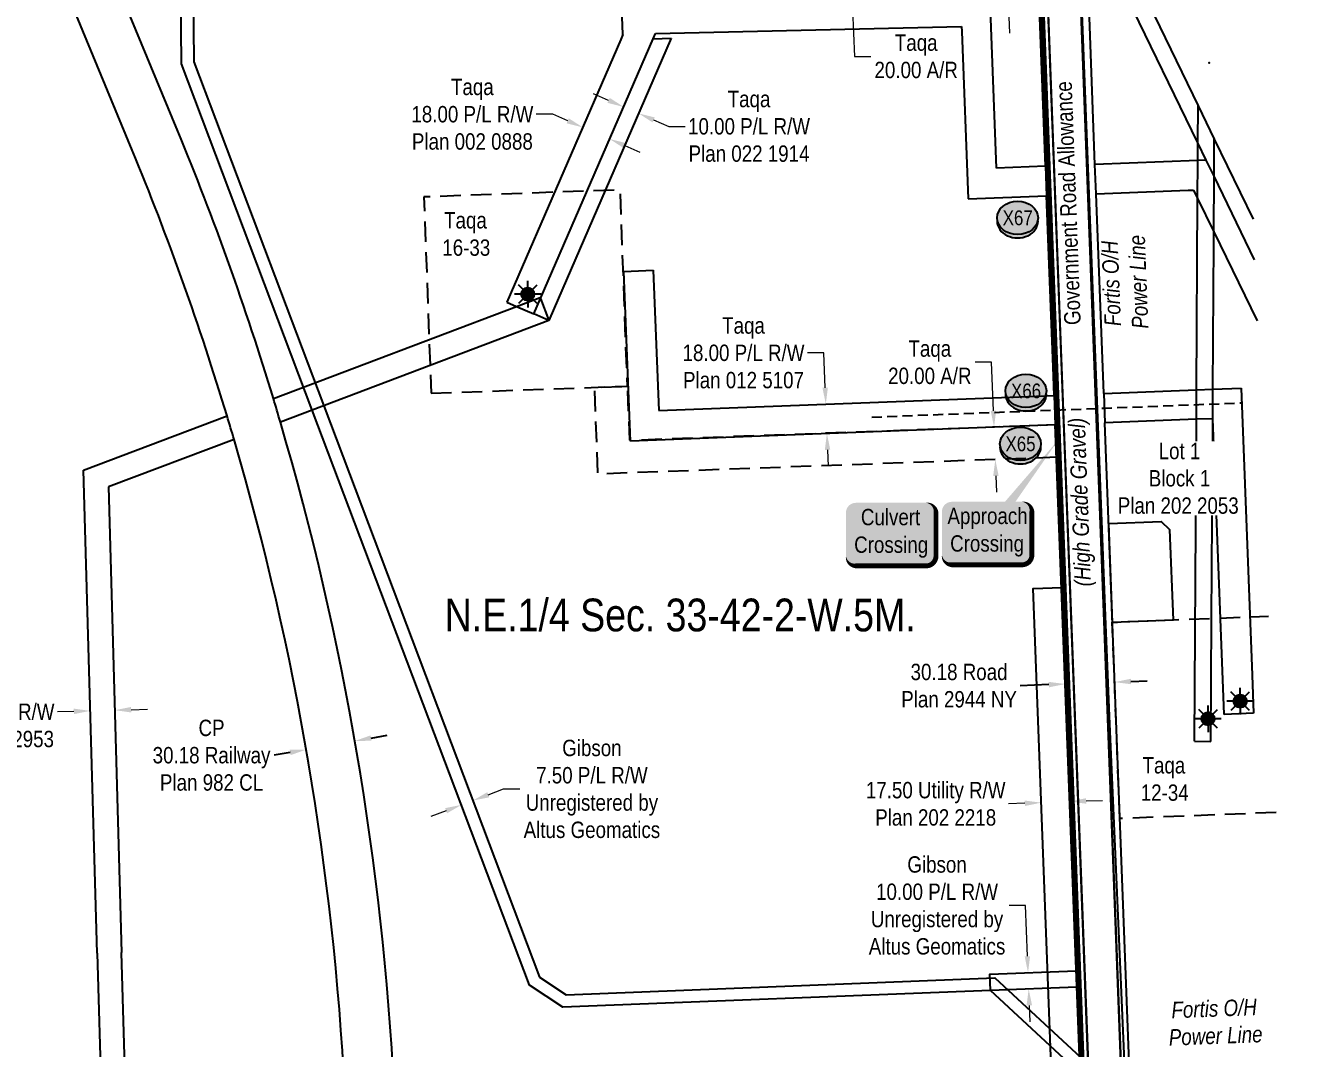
# Model space of a CAD drawing. Extents: x 683901 to 697439, y 5834844 to 5859401.
# Drawn here: x 687502 to 688280, y 5838253 to 5838878 of the extents above; entities that cross this region are included whole.
import ezdxf
from ezdxf.enums import TextEntityAlignment as Align

# ---------------------------------------------------------------- set-up
doc = ezdxf.new("R2010")
doc.units = 0
doc.header["$LTSCALE"] = 5
doc.header["$PDSIZE"] = 0.5
doc.linetypes.add('foc-ACCESSROAD', pattern=[3.75, 2.5, -1.25])
doc.linetypes.add('UG_PIPE', pattern=[1.875, 1.25, -0.625])
doc.layers.get('Defpoints').update_dxf_attribs({"color": 9})
for name, color, linetype in [('AS-PIPE-UG', 44, 'UG_PIPE'), ('AS-POWER', 104, 'foc-POWER'), ('AS-POWER-T', 104, 'Continuous'), ('C-SYMBOL', 7, 'Continuous'), ('CG-NOTES', 7, 'Continuous'), ('F-AR', 190, 'foc-ACCESSROAD'), ('F-RW', 190, 'Continuous'), ('F-WS', 190, 'foc-ACCESSROAD'), ('F-WS-S', 190, 'Continuous'), ('L-ROAD-T', 7, 'Continuous'), ('L-SEC', 7, 'Continuous'), ('L-TITLEDB', 4, 'Continuous'), ('L-TITLEDB-T', 4, 'Continuous'), ('P-CROSSINGS', 250, 'Continuous')]:
    doc.layers.add(name, color=color, linetype=linetype)
for name, color, linetype, lineweight in [('F-RW-T', 190, 'Continuous', 9), ('F-WS-T', 190, 'Continuous', 9), ('T-TEXT', 48, 'Continuous', 18)]:
    doc.layers.add(name, color=color, linetype=linetype, lineweight=lineweight)
doc.layers.add('oil_and_gas_wells_pt', color=7, linetype='Continuous', true_color=0xfc3d16)
doc.layers.add('P-PROPOSED-WL4', color=7, linetype='Continuous', true_color=0x5b5bc8)
doc.styles.add('175L', font='ARIALN.TTF', dxfattribs={"height": 20})
doc.styles.add('80', font='ARIALN.TTF', dxfattribs={"height": 10})
doc.styles.add('80CG', font='ARIALN.TTF', dxfattribs={"height": 10})
doc.styles.add('80L', font='ARIALN.TTF', dxfattribs={"height": 10})
doc.styles.add('80LS', font='ARIALNI.TTF', dxfattribs={"height": 10})
doc.styles.add('Crossing', font='ARIALN.TTF', dxfattribs={"height": 10})
doc.styles.add('foc-LtypeFont', font='ARIALN.TTF', dxfattribs={"height": 7.35})
doc.linetypes.add('foc-POWER', pattern='A,6,-1,["P",foc-LtypeFont,S=0.2,R=0,X=-0.625,Y=-0.75],-1.24,4', length=12.24)
doc.dimstyles.new('Compass 5 000', dxfattribs={"dimscale": 5, "dimtxt": 9, "dimasz": 2, "dimexe": 0.2, "dimexo": 0.0625, "dimgap": 0.5, "dimtad": 0, "dimtih": 1, "dimtoh": 1, "dimzin": 0, "dimdsep": 46, "dimtxsty": '80CG', "dimcen": 0.1, "dimse1": 1, "dimse2": 1, "dimclrd": 256, "dimclrt": 256, "dimaunit": 1, "dimadec": 4, "dimazin": 0, "dimtfac": 0.06, "dimtofl": 0, "dimtmove": 0, "dimatfit": 1, "dimfxl": 0.2, "dimtolj": 1, "dimtzin": 0, "dimlwd": -1, "dimarcsym": 0})

# ---------------------------------------------------------------- blocks, each defined once
blk = doc.blocks.new('*U1018')
h = blk.add_hatch(color=59)
edge = h.paths.add_edge_path()
edge.add_line((-21.5, -20), (21.5, -20))
edge.add_arc((21.5, -14), 6, 270, 360)
edge.add_line((27.5, -14), (27.5, 12.5))
edge.add_arc((21.5, 12.5), 6, 0, 90)
edge.add_line((21.5, 18.5), (-21.5, 18.5))
edge.add_arc((-21.5, 12.5), 6, 90, 180)
edge.add_line((-27.5, 12.5), (-27.5, -14))
edge.add_arc((-21.5, -14), 6, 180, 270)
at = {"color": 1, "flags": 128}
blk.add_lwpolyline([(43.87, 56.6, 0, 7.5, 0), (0, 0, 0, 0, 0)], format="xyseb", dxfattribs=at)
blk.add_lwpolyline([(-21.5, -20, 3, 3, 0), (21.5, -20, 3, 3, 0.414214), (27.5, -14, 3, 3, 0), (27.5, 12.5, 3, 0, 0.414214), (21.5, 18.5, 0, 0, 0), (-21.5, 18.5, 0, 0, 0.414214), (-27.5, 12.5, 0, 0, 0), (-27.5, -14, 0, 3, 0.414214)], format="xyseb", close=True, dxfattribs=at)
at = {"color": 1, "style": '80'}
blk.add_attdef('ENTER_TEXT_001', (-35.99, -5), '', height=10, dxfattribs=at)
blk = doc.blocks.new('*U1019')
h = blk.add_hatch(color=254)
edge = h.paths.add_edge_path()
edge.add_line((-21.5, -20), (21.5, -20))
edge.add_arc((21.5, -14), 6, 270, 360)
edge.add_line((27.5, -14), (27.5, 12.5))
edge.add_arc((21.5, 12.5), 6, 0, 90)
edge.add_line((21.5, 18.5), (-21.5, 18.5))
edge.add_arc((-21.5, 12.5), 6, 90, 180)
edge.add_line((-27.5, 12.5), (-27.5, -14))
edge.add_arc((-21.5, -14), 6, 180, 270)
at = {"color": 160, "flags": 128}
blk.add_lwpolyline([(-21.5, -20, 3, 3, 0), (21.5, -20, 3, 3, 0.414214), (27.5, -14, 3, 3, 0), (27.5, 12.5, 3, 0, 0.414214), (21.5, 18.5, 0, 0, 0), (-21.5, 18.5, 0, 0, 0.414214), (-27.5, 12.5, 0, 0, 0), (-27.5, -14, 0, 3, 0.414214)], format="xyseb", close=True, dxfattribs=at)
at = {"color": 160, "style": '80'}
blk.add_attdef('ENTER_TEXT_001', (-26.85, -4.92), '', height=10, dxfattribs=at)
blk = doc.blocks.new('*D1280')
at = {"layer": 'Defpoints', "color": 0, "transparency": 16777216}
for p in [(687842.11, 5838814.69), (687842.66, 5838815.97), (687858.58, 5838807.55)]:
    blk.add_point(p, dxfattribs=at)
at = {"layer": 'F-RW-T', "transparency": 16777216}
for p, q in [((687824.31, 5838823.93), (687814.31, 5838823.93)), ((687833.49, 5838819.95), (687824.31, 5838823.93)), ((687868.31, 5838804.85), (687877.48, 5838800.87))]:
    blk.add_line(p, q, dxfattribs=at)
for points in [[(687834.15, 5838821.48), (687832.82, 5838818.42), (687842.66, 5838815.97)], [(687868.97, 5838806.38), (687867.65, 5838803.32), (687859.13, 5838808.83)]]:
    blk.add_solid(points, dxfattribs=at)
at = {"layer": 'F-RW-T', "transparency": 16777216, "insert": (687775.23, 5838823.93), "char_height": 10, "attachment_point": 5, "style": '80CG'}
blk.add_mtext('\\A1;Taqa\\P18.00 P/L R/W\\PPlan 002 0888', dxfattribs=at)
blk = doc.blocks.new('*D1281')
at = {"layer": 'Defpoints', "color": 0, "transparency": 16777216}
for p in [(687870.64, 5838835.39), (687879.82, 5838831.41), (687876.81, 5838824.48)]:
    blk.add_point(p, dxfattribs=at)
at = {"layer": 'F-RW-T', "transparency": 16777216}
for p, q in [((687858.46, 5838832.44), (687849.29, 5838836.41)), ((687885.99, 5838820.51), (687895.17, 5838816.53)), ((687895.17, 5838816.53), (687905.17, 5838816.53))]:
    blk.add_line(p, q, dxfattribs=at)
for points in [[(687859.12, 5838833.97), (687857.8, 5838830.91), (687867.64, 5838828.46)], [(687886.65, 5838822.04), (687885.33, 5838818.98), (687876.81, 5838824.48)]]:
    blk.add_solid(points, dxfattribs=at)
at = {"layer": 'F-RW-T', "transparency": 16777216, "insert": (687944.25, 5838816.53), "char_height": 10, "attachment_point": 5, "style": '80CG'}
blk.add_mtext('\\A1;Taqa\\P10.00 P/L R/W\\PPlan 022 1914', dxfattribs=at)
blk = doc.blocks.new('*D1282')
at = {"layer": 'Defpoints', "color": 0, "transparency": 16777216}
for p in [(687991.15, 5838646.93), (688050.89, 5838649.21), (688051.57, 5838631.22)]:
    blk.add_point(p, dxfattribs=at)
at = {"layer": 'F-RW-T', "transparency": 16777216}
for p, q in [((687989.96, 5838678.17), (687979.96, 5838678.17)), ((687990.77, 5838656.92), (687989.96, 5838678.17)), ((687992.22, 5838618.95), (687992.6, 5838608.96))]:
    blk.add_line(p, q, dxfattribs=at)
for points in [[(687992.44, 5838656.99), (687989.11, 5838656.86), (687991.15, 5838646.93)], [(687993.89, 5838619.01), (687990.56, 5838618.89), (687991.84, 5838628.94)]]:
    blk.add_solid(points, dxfattribs=at)
at = {"layer": 'F-RW-T', "transparency": 16777216, "insert": (687940.88, 5838678.17), "char_height": 10, "attachment_point": 5, "style": '80CG'}
blk.add_mtext('\\A1;Taqa\\P18.00 P/L R/W\\PPlan 012 5107', dxfattribs=at)
blk = doc.blocks.new('*D1283')
at = {"layer": 'Defpoints', "color": 0, "transparency": 16777216}
for p in [(687750.86, 5838967.73), (687725.7, 5838948.72), (687751.57, 5838949.74)]:
    blk.add_point(p, dxfattribs=at)
at = {"layer": 'F-RW-T', "transparency": 16777216}
for p, q in [((687724.6, 5838976.7), (687724.21, 5838986.69)), ((687726.1, 5838938.73), (687727.03, 5838914.94)), ((687727.03, 5838914.94), (687737.03, 5838914.94))]:
    blk.add_line(p, q, dxfattribs=at)
for points in [[(687726.27, 5838976.77), (687722.93, 5838976.64), (687724.99, 5838966.71)], [(687727.76, 5838938.8), (687724.43, 5838938.66), (687725.7, 5838948.72)]]:
    blk.add_solid(points, dxfattribs=at)
at = {"layer": 'F-RW-T', "transparency": 16777216, "insert": (687776.12, 5838914.94), "char_height": 10, "attachment_point": 5, "style": '80CG'}
blk.add_mtext('\\A1;Gibson\\P18.00 P/L R/W\\PPlan 002 0971', dxfattribs=at)
blk = doc.blocks.new('*D1284')
at = {"layer": 'Defpoints', "color": 0, "transparency": 16777216}
for p in [(688010.76, 5838901.16), (688102.57, 5838903.4), (688011, 5838891.16)]:
    blk.add_point(p, dxfattribs=at)
at = {"layer": 'F-RW-T', "transparency": 16777216}
for p, q in [((688100.93, 5838970.75), (688090.93, 5838970.75)), ((688102.33, 5838913.4), (688100.93, 5838970.75)), ((688103.06, 5838883.4), (688103.3, 5838873.4))]:
    blk.add_line(p, q, dxfattribs=at)
for points in [[(688103.99, 5838913.44), (688100.66, 5838913.36), (688102.57, 5838903.4)], [(688104.72, 5838883.44), (688101.39, 5838883.36), (688102.81, 5838893.4)]]:
    blk.add_solid(points, dxfattribs=at)
at = {"layer": 'F-RW-T', "transparency": 16777216, "insert": (688051.84, 5838970.75), "char_height": 10, "attachment_point": 5, "style": '80CG'}
blk.add_mtext('\\A1;Taqa\\P10.00 P/L R/W\\PPlan 002 1520', dxfattribs=at)
blk = doc.blocks.new('*D1285')
at = {"layer": 'Defpoints', "color": 0, "transparency": 16777216}
for p in [(687541.38, 5838473.2), (687556.37, 5838473.63), (687541.77, 5838459.51)]:
    blk.add_point(p, dxfattribs=at)
at = {"layer": 'F-RW-T', "transparency": 16777216}
for p, q in [((687531.78, 5838459.23), (687521.78, 5838458.94)), ((687566.76, 5838460.22), (687576.76, 5838460.5))]:
    blk.add_line(p, q, dxfattribs=at)
for points in [[(687531.73, 5838460.89), (687531.82, 5838457.56), (687541.77, 5838459.51)], [(687566.71, 5838461.89), (687566.81, 5838458.55), (687556.76, 5838459.94)]]:
    blk.add_solid(points, dxfattribs=at)
at = {"layer": 'F-RW-T', "transparency": 16777216, "insert": (687482.7, 5838458.94), "char_height": 10, "attachment_point": 5, "style": '80CG'}
blk.add_mtext('\\A1;Taqa\\P15.00 P/L R/W\\PPlan 022 2953', dxfattribs=at)
blk = doc.blocks.new('*D1323')
at = {"layer": 'Defpoints', "color": 0, "transparency": 16777216}
for p in [(688036.95, 5838918.95), (688007.15, 5838897.79), (688037.72, 5838898.97)]:
    blk.add_point(p, dxfattribs=at)
at = {"layer": 'F-RW-T', "transparency": 16777216}
for p, q in [((688006, 5838927.77), (688005.61, 5838937.76)), ((688007.54, 5838887.8), (688008.64, 5838859.29)), ((688008.64, 5838859.29), (688018.64, 5838859.29))]:
    blk.add_line(p, q, dxfattribs=at)
for points in [[(688007.66, 5838927.83), (688004.33, 5838927.7), (688006.38, 5838917.78)], [(688009.2, 5838887.86), (688005.87, 5838887.73), (688007.15, 5838897.79)]]:
    blk.add_solid(points, dxfattribs=at)
at = {"layer": 'F-RW-T', "transparency": 16777216, "insert": (688046.37, 5838859.29), "char_height": 10, "attachment_point": 5, "style": '80CG'}
blk.add_mtext('\\A1;Taqa\\P20.00 A/R', dxfattribs=at)
blk = doc.blocks.new('*D1324')
at = {"layer": 'Defpoints', "color": 0, "transparency": 16777216}
for p in [(688093.95, 5838632.84), (688104.73, 5838633.26), (688105.49, 5838613.45)]:
    blk.add_point(p, dxfattribs=at)
at = {"layer": 'F-RW-T', "transparency": 16777216}
for p, q in [((688092.43, 5838672.44), (688082.43, 5838672.44)), ((688093.57, 5838642.84), (688092.43, 5838672.44)), ((688095.09, 5838603.04), (688095.47, 5838593.05))]:
    blk.add_line(p, q, dxfattribs=at)
for points in [[(688095.23, 5838642.9), (688091.9, 5838642.77), (688093.95, 5838632.84)], [(688096.76, 5838603.11), (688093.43, 5838602.98), (688094.71, 5838613.04)]]:
    blk.add_solid(points, dxfattribs=at)
at = {"layer": 'F-RW-T', "transparency": 16777216, "insert": (688054.7, 5838672.44), "char_height": 10, "attachment_point": 5, "style": '80CG'}
blk.add_mtext('\\A1;Taqa\\P20.00 A/R', dxfattribs=at)
blk = doc.blocks.new('*D1326')
at = {"layer": 'Defpoints', "color": 0, "transparency": 16777216}
for p in [(688122.76, 5838403.45), (688123.51, 5838383.74), (688140.94, 5838384.4)]:
    blk.add_point(p, dxfattribs=at)
at = {"layer": 'F-RW-T', "transparency": 16777216}
for p, q in [((688112.77, 5838403.07), (688102.78, 5838402.69)), ((688150.18, 5838404.49), (688160.18, 5838404.87))]:
    blk.add_line(p, q, dxfattribs=at)
for points in [[(688112.71, 5838404.74), (688112.83, 5838401.41), (688122.76, 5838403.45)], [(688150.12, 5838406.16), (688150.25, 5838402.82), (688140.19, 5838404.11)]]:
    blk.add_solid(points, dxfattribs=at)
at = {"layer": 'F-RW-T', "transparency": 16777216, "insert": (688058.29, 5838402.69), "char_height": 10, "attachment_point": 5, "style": '80CG'}
blk.add_mtext('\\A1;17.50 Utility R/W\\PPlan 202 2218', dxfattribs=at)
blk = doc.blocks.new('*D1331')
at = {"layer": 'Defpoints', "color": 0, "transparency": 16777216}
for p in [(687767.76, 5838404.19), (687774.78, 5838406.84), (687775.57, 5838404.74)]:
    blk.add_point(p, dxfattribs=at)
at = {"layer": 'F-RW-T', "transparency": 16777216}
for p, q in [((687784.93, 5838408.27), (687794.28, 5838411.81)), ((687794.28, 5838411.81), (687804.28, 5838411.81)), ((687759.2, 5838398.55), (687749.85, 5838395.01))]:
    blk.add_line(p, q, dxfattribs=at)
for points in [[(687784.34, 5838409.83), (687785.51, 5838406.71), (687775.57, 5838404.74)], [(687758.61, 5838400.11), (687759.79, 5838396.99), (687768.56, 5838402.09)]]:
    blk.add_solid(points, dxfattribs=at)
at = {"layer": 'F-RW-T', "transparency": 16777216, "insert": (687848.27, 5838411.81), "char_height": 10, "attachment_point": 5, "style": '80CG'}
blk.add_mtext('\\A1;Gibson\\P7.50 P/L R/W\\PUnregistered by\\PAltus Geomatics', dxfattribs=at)
blk = doc.blocks.new('*D1332')
at = {"layer": 'Defpoints', "color": 0, "transparency": 16777216}
for p in [(688114.7, 5838299.64), (688117.67, 5838299.75), (688118.06, 5838289.76)]:
    blk.add_point(p, dxfattribs=at)
at = {"layer": 'F-RW-T', "transparency": 16777216}
for p, q in [((688113.11, 5838340.63), (688103.11, 5838340.63)), ((688114.32, 5838309.63), (688113.11, 5838340.63)), ((688115.48, 5838279.65), (688115.87, 5838269.66))]:
    blk.add_line(p, q, dxfattribs=at)
for points in [[(688115.98, 5838309.69), (688112.65, 5838309.56), (688114.7, 5838299.64)], [(688117.15, 5838279.72), (688113.82, 5838279.59), (688115.09, 5838289.64)]]:
    blk.add_solid(points, dxfattribs=at)
at = {"layer": 'F-RW-T', "transparency": 16777216, "insert": (688059.12, 5838340.63), "char_height": 10, "attachment_point": 5, "style": '80CG'}
blk.add_mtext('\\A1;Gibson\\P10.00 P/L R/W\\PUnregistered by\\PAltus Geomatics', dxfattribs=at)
blk = doc.blocks.new('*D1148')
at = {"layer": 'Defpoints', "color": 0, "transparency": 16777216}
for p in [(687672.9, 5838440.81), (687702.6, 5838446.08), (687703.48, 5838441.15)]:
    blk.add_point(p, dxfattribs=at)
at = {"layer": 'L-TITLEDB-T', "transparency": 16777216}
for p, q in [((687713.33, 5838442.9), (687723.17, 5838444.64)), ((687663.93, 5838434.13), (687654.08, 5838432.38))]:
    blk.add_line(p, q, dxfattribs=at)
for points in [[(687713.03, 5838444.54), (687713.62, 5838441.26), (687703.48, 5838441.15)], [(687663.64, 5838435.77), (687664.22, 5838432.49), (687673.77, 5838435.88)]]:
    blk.add_solid(points, dxfattribs=at)
at = {"layer": 'L-TITLEDB-T', "transparency": 16777216, "insert": (687615.89, 5838432.38), "char_height": 10, "attachment_point": 5, "style": '80CG'}
blk.add_mtext('\\A1;CP\\P30.18 Railway\\PPlan 982 CL', dxfattribs=at)
blk = doc.blocks.new('*D1153')
at = {"layer": 'Defpoints', "color": 0, "transparency": 16777216}
for p in [(688137.13, 5838483.7), (688167.28, 5838484.85), (688137.43, 5838475.93)]:
    blk.add_point(p, dxfattribs=at)
at = {"layer": 'L-TITLEDB-T', "transparency": 16777216}
for p, q in [((688127.44, 5838475.55), (688109.93, 5838474.89)), ((688177.57, 5838477.47), (688187.57, 5838477.85))]:
    blk.add_line(p, q, dxfattribs=at)
for points in [[(688127.37, 5838477.22), (688127.5, 5838473.89), (688137.43, 5838475.93)], [(688177.51, 5838479.13), (688177.64, 5838475.8), (688167.58, 5838477.08)]]:
    blk.add_solid(points, dxfattribs=at)
at = {"layer": 'L-TITLEDB-T', "transparency": 16777216, "insert": (688072.57, 5838474.89), "char_height": 10, "attachment_point": 5, "style": '80CG'}
blk.add_mtext('\\A1;30.18 Road\\PPlan 2944 NY', dxfattribs=at)
blk = doc.blocks.new('xing2')
h = blk.add_hatch(color=50)
h.dxf.hatch_style = 1
edge = h.paths.add_edge_path()
edge.add_ellipse((0, 0), major_axis=(-12.5, 0), ratio=0.816297, start_angle=0, end_angle=360)
h = blk.add_hatch(color=250)
h.dxf.hatch_style = 1
edge = h.paths.add_edge_path()
edge.add_ellipse((0, -2.05), major_axis=(-12.5, 0), ratio=0.816297, start_angle=0, end_angle=180)
edge.add_line((12.5, -2.05), (12.5, 0))
edge.add_ellipse((0, 0), major_axis=(-12.5, 0), ratio=0.816297, start_angle=0, end_angle=180, ccw=False)
edge.add_line((-12.5, 0), (-12.5, -2.05))
at = {"color": 250}
blk.add_ellipse((0, 0), major_axis=(-12.5, 0), ratio=0.816297, dxfattribs=at)
blk.add_ellipse((0, -2.05), major_axis=(-12.5, 0), ratio=0.816297, start_param=0, end_param=3.141593, dxfattribs=at)
at = {"color": 250, "style": 'Crossing'}
blk.add_attdef('CROSSING', text='', height=9, dxfattribs=at).set_placement((0.09, 0.02), align=Align.MIDDLE_CENTER)
at = {"color": 250, "style": 'Crossing', "flags": 1}
for tag, p in [('OWNER', (0.09, -12.49)), ('DESCRIPTION', (0.09, -25.77)), ('LOCATION', (0.09, -39.3)), ('DWG_REF', (0.09, -52.84))]:
    blk.add_attdef(tag, text='', height=9, dxfattribs=at).set_placement(p, align=Align.MIDDLE_CENTER)
blk = doc.blocks.new('GAS')
h = blk.add_hatch(color=255)
h.dxf.hatch_style = 1
edge = h.paths.add_edge_path()
edge.add_arc((0, 0), 0.9, 0, 360)
for p, q in [((0, 0.81), (0, 1.62)), ((-0.81, 0), (-1.62, 0)), ((-0.57, 0.57), (-1.14, 1.14)), ((0.57, 0.57), (1.14, 1.14)), ((1.62, 0), (0.81, 0)), ((-0.57, -0.57), (-1.14, -1.14)), ((0, -0.81), (0, -1.62)), ((1.14, -1.14), (0.57, -0.57))]:
    blk.add_line(p, q)
blk.add_circle((0, 0), 0.8)

msp = doc.modelspace()

# ---------------------------------------------------------------- linework, layer by layer
at = {"layer": 'AS-PIPE-UG', "flags": 128}
msp.add_lwpolyline([(688019.225, 5838638.995), (688131.011, 5838643.259), (688161.291, 5838644.428), (688245.218, 5838647.69)], dxfattribs=at)
at = {"layer": 'AS-POWER', "flags": 128}
for points in [[(688162.271, 5838512.311), (688146.711, 5838912.172)], [(688164.449, 5838456.33), (688162.271, 5838512.311)], [(688173.959, 5838235.904), (688164.449, 5838456.33)]]:
    msp.add_lwpolyline(points, dxfattribs=at)
at = {"layer": 'F-AR', "flags": 128}
msp.add_lwpolyline([(688132.124, 5838614.423), (687851.89, 5838604.185), (687849.955, 5838657.15), (687869.942, 5838657.88), (687871.147, 5838624.902), (688131.358, 5838634.409)], close=True, dxfattribs=at)
at = {"layer": 'F-RW', "flags": 128}
for points in [[(688139.47, 5838244.529), (688091.693, 5838288.733), (687830.45, 5838278.577), (687810.157, 5838292.016), (687677.405, 5838643.256), (687597.5, 5838854.67), (687596.463, 5838961.665)], [(687603.963, 5838961.738), (687604.987, 5838856.075), (687684.42, 5838645.908), (687816.317, 5838296.932), (687832.575, 5838286.165), (688094.506, 5838296.348), (688146.844, 5838247.924)], [(687867.246, 5838872.659), (687864.168, 5838954.178)], [(688181.711, 5838905.318), (688218.624, 5838829.036)], [(688095.361, 5838790.998), (688091.482, 5838893.102)], [(688218.51, 5838806.448), (688175.514, 5838895.168)], [(687887.028, 5838873.187), (688074.043, 5838877.616)], [(688074.043, 5838877.616), (688074.162, 5838874.606)], [(687865.931, 5838869.628), (687796.32, 5838709.118)], [(687816.937, 5838711.414), (687885.675, 5838870.102)], [(687896.689, 5838870.359), (687822.006, 5838697.974)], [(687867.246, 5838872.659), (687865.931, 5838869.628)], [(687885.675, 5838870.102), (687887.028, 5838873.187)], [(687885.675, 5838870.102), (687896.689, 5838870.359)], [(688074.162, 5838874.606), (688078.102, 5838772.346)], [(688218.51, 5838806.448), (688218.624, 5838829.036)], [(688218.624, 5838829.036), (688228.501, 5838808.698)], [(688218.465, 5838795.786), (688218.51, 5838806.448)], [(688223.597, 5838795.98), (688218.51, 5838806.448)], [(688228.361, 5838786.134), (688228.501, 5838808.698)], [(688228.501, 5838808.698), (688252.187, 5838759.914)], [(688125.445, 5838792.182), (688095.361, 5838790.998)], [(688218.465, 5838795.786), (688155.566, 5838793.301)], [(688218.328, 5838772.486), (688218.465, 5838795.786)], [(688223.597, 5838795.98), (688218.465, 5838795.786)], [(688228.361, 5838786.134), (688223.597, 5838795.98)], [(688228.227, 5838752.075), (688228.361, 5838786.134)], [(688253.148, 5838735.044), (688228.361, 5838786.134)], [(688156.266, 5838775.331), (688212.554, 5838777.506)], [(688212.554, 5838777.506), (688215.824, 5838777.636)], [(688215.824, 5838777.636), (688218.328, 5838772.486)], [(688078.102, 5838772.346), (688126.069, 5838774.165)], [(688217.661, 5838655.635), (688218.328, 5838772.486)], [(688218.328, 5838772.486), (688228.227, 5838752.075)], [(688228.189, 5838745.288), (688228.227, 5838752.075)], [(688228.227, 5838752.075), (688254.589, 5838697.755)], [(688227.671, 5838656.025), (688228.189, 5838745.288)], [(687867.709, 5838727.997), (687885.697, 5838728.679)], [(687885.697, 5838728.679), (687889.052, 5838643.036)], [(687871.741, 5838624.328), (687867.709, 5838727.997)], [(687653.652, 5838650.372), (687802.256, 5838706.542)], [(687796.32, 5838709.118), (687802.256, 5838706.542)], [(687802.256, 5838706.542), (687816.714, 5838712.005)], [(687802.256, 5838706.542), (687812.837, 5838701.948)], [(687812.837, 5838701.948), (687816.937, 5838711.414)], [(687816.714, 5838712.005), (687816.937, 5838711.414)], [(687816.937, 5838711.414), (687822.006, 5838697.974)], [(687822.006, 5838697.974), (687657.955, 5838635.96)], [(687822.006, 5838697.974), (687812.837, 5838701.948)], [(687889.052, 5838643.036), (688130.668, 5838652.252), (688131.363, 5838634.278), (687871.741, 5838624.328)], [(688160.944, 5838653.421), (688217.661, 5838655.635)], [(688217.557, 5838637.614), (688217.661, 5838655.635)], [(688217.661, 5838655.635), (688227.671, 5838656.025)], [(688227.537, 5838638.003), (688227.671, 5838656.025)], [(688227.671, 5838656.025), (688244.868, 5838656.683)], [(688244.868, 5838656.683), (688251.596, 5838481.393)], [(687537.595, 5838606.609), (687625.368, 5838639.681)], [(688217.557, 5838637.614), (688161.631, 5838635.441)], [(688216.414, 5838440.97), (688217.557, 5838637.614)], [(688227.537, 5838638.003), (688217.557, 5838637.614)], [(688226.829, 5838515.821), (688227.537, 5838638.003)], [(688234.466, 5838457.378), (688227.537, 5838638.003)], [(687629.653, 5838625.263), (687552.887, 5838596.351)], [(687545.978, 5838311.465), (687537.595, 5838606.609)], [(687552.887, 5838596.351), (687560.97, 5838311.901)], [(688226.393, 5838440.893), (688226.829, 5838515.821)], [(688251.596, 5838481.393), (688252.464, 5838458.109)], [(688252.464, 5838458.109), (688234.466, 5838457.378)], [(688216.414, 5838440.97), (688226.393, 5838440.893)], [(687545.978, 5838311.465), (687548.58, 5838220.764)], [(687563.567, 5838221.347), (687560.97, 5838311.901)]]:
    msp.add_lwpolyline(points, dxfattribs=at)
for points in [[(688135.294, 5838534.855), (688146.332, 5838243.664), (688169.457, 5837638.779), (688174.545, 5837505.701), (688177.055, 5837440.041), (688185.675, 5837223.422), (688192.093, 5837062.127), (688200.186, 5836858.74), (688209.015, 5836636.532), (688177.938, 5836635.335), (688169.905, 5836837.515), (688183.494, 5836838.055), (688182.7, 5836858.044), (688174.607, 5837061.431), (688168.189, 5837222.726), (688159.568, 5837439.359), (688157.058, 5837505.032), (688151.97, 5837638.11), (688128.844, 5838243.001), (688117.806, 5838534.192)], [(688144.526, 5838290.787), (688091.693, 5838288.733), (688091.304, 5838298.726), (688144.137, 5838300.78)]]:
    msp.add_lwpolyline(points, close=True, dxfattribs=at)
at = {"layer": 'F-WS', "flags": 128}
msp.add_lwpolyline([(687750.022, 5838653.499), (687869.942, 5838657.88), (687865.561, 5838777.8), (687745.641, 5838773.419)], close=True, dxfattribs=at)
msp.add_lwpolyline([(688266.198, 5838397.417), (688170.782, 5838393.761), (688168.485, 5838453.717), (688166.187, 5838513.673), (688261.563, 5838517.327)], dxfattribs=at)
at = {"layer": 'L-SEC', "flags": 128}
for points in [[(688120.679, 5839052.328), (688136.019, 5838648.094), (688151.36, 5838243.859)], [(688171.46, 5838244.645), (688156.119, 5838648.879), (688140.779, 5839053.112)]]:
    msp.add_lwpolyline(points, dxfattribs=at)
at = {"layer": 'L-TITLEDB', "flags": 128}
for points in [[(688151.36, 5838243.859), (688121.278, 5839037.305)], [(688141.354, 5839038.075), (688171.472, 5838244.61)], [(687567.388, 5838802.107), (687480.238, 5839012.57)], [(687595.244, 5838813.677), (687512.414, 5839013.856)], [(688125.445, 5838792.182), (688121.478, 5838893.817)], [(688155.566, 5838793.301), (688151.802, 5838894.607)], [(688125.445, 5838792.182), (688126.069, 5838774.165)], [(688156.266, 5838775.331), (688155.566, 5838793.301)], [(688160.944, 5838653.421), (688156.266, 5838775.331)], [(688130.002, 5838669.724), (688126.069, 5838774.165)], [(688130.668, 5838652.252), (688130.002, 5838669.724)], [(688130.668, 5838652.252), (688131.363, 5838634.278)], [(688160.944, 5838653.421), (688161.631, 5838635.441)], [(688176.538, 5838244.814), (688161.631, 5838635.441)], [(688146.331, 5838243.673), (688131.363, 5838634.278)]]:
    msp.add_lwpolyline(points, dxfattribs=at)
for points in [[(687653.652, 5838650.372, 0.0246035), (687595.244, 5838813.677)], [(687625.368, 5838639.681, 0.0248926), (687567.388, 5838802.107)], [(687657.955, 5838635.96, 0.0021323), (687653.652, 5838650.372)], [(687629.653, 5838625.263, 0.0021697), (687625.368, 5838639.681)], [(687727.445, 5838227.663, 0.0589221), (687657.955, 5838635.96)], [(687697.295, 5838226.515, 0.0585392), (687629.653, 5838625.263)]]:
    msp.add_lwpolyline(points, format="xyb", dxfattribs=at)
msp.add_lwpolyline([(688163.977, 5838573.978), (688195.989, 5838575.192), (688201.174, 5838570.385), (688203.274, 5838514.995), (688166.281, 5838513.593)], close=True, dxfattribs=at)
at = {"layer": 'oil_and_gas_wells_pt'}
for p in [(688225.433, 5838855.331), (687809.077, 5838714.076), (688244.296, 5838465.496), (688224.67, 5838454.714)]:
    msp.add_point(p, dxfattribs=at)
at = {"layer": 'P-PROPOSED-WL4', "const_width": 3, "flags": 128}
msp.add_lwpolyline([(688232.373, 5835809.102), (688244.364, 5835814.528), (688266.366, 5835815.382), (688839.951, 5835837.631), (688837.982, 5835859.788), (688266.974, 5835837.672), (688236.361, 5836619.155), (688211.236, 5836618.165), (688210.514, 5836636.592), (688201.848, 5836854.693), (688201.842, 5836854.859), (688201.722, 5836857.929), (688147.83, 5838243.721), (688117.754, 5839037.158)], dxfattribs=at)

# ---------------------------------------------------------------- block references
at = {"layer": 'CG-NOTES'}
ref = msp.add_blockref('*U1018', (688089.583, 5838568.744), dxfattribs=dict(at, xscale=0.999081924950458, yscale=0.999081924950458, zscale=0.999081924950458))
ref.add_attrib('ENTER_TEXT_001', 'Approach', (688065.481, 5838573.632), dxfattribs={"layer": '0', "color": 1, "height": 9.9908, "style": '80'})
ref.add_attrib('ENTER_TEXT_002', 'Crossing', (688067.127, 5838556.803), dxfattribs={"layer": '0', "color": 1, "height": 9.9908, "style": '80'})
ref = msp.add_blockref('*U1019', (688030.965, 5838568.099), dxfattribs=dict(at, xscale=1.000131017163248, yscale=1.000131017163248, zscale=1.000131017163248))
ref.add_attrib('ENTER_TEXT_001', 'Culvert', (688012.583, 5838572.903), dxfattribs={"layer": '0', "color": 160, "height": 10.0013, "style": '80'})
ref.add_attrib('ENTER_TEXT_002', 'Crossing', (688008.486, 5838556.057), dxfattribs={"layer": '0', "color": 160, "height": 10.0013, "style": '80'})
at = {"layer": 'F-WS-S', "xscale": 5, "yscale": 5, "zscale": 5}
for p in [(687809.077, 5838714.076), (688244.296, 5838465.496), (688224.67, 5838454.714)]:
    msp.add_blockref('GAS', p, dxfattribs=at)
at = {"layer": 'P-CROSSINGS'}
for p, values in [((688108.312, 5838760.671), {'CROSSING': 'X67'}), ((688113.413, 5838654.961), {'CROSSING': 'X66'}), ((688110.04, 5838622.626), {'CROSSING': 'X65'})]:
    msp.add_blockref('xing2', p, dxfattribs=at).add_auto_attribs(values)

# ---------------------------------------------------------------- texts
at = {"layer": 'AS-POWER-T', "char_height": 10, "attachment_point": 1, "style": '175L'}
for insert, rotation in [((688161.611, 5838691.764), 92.226438), ((688199.541, 5838281.636), 2.173424)]:
    msp.add_mtext_dynamic_manual_height_columns('\\pi2.5534;{\\fArial Narrow|b0|i1|c0|p34;Fortis O/H\\P\\pi0.32626;Power Line}', width=57.1191, gutter_width=50, heights=[0], dxfattribs=dict(at, insert=insert, rotation=rotation))
at = {"layer": 'C-SYMBOL', "color": 3, "style": '175L'}
msp.add_text('N.E.1/4 Sec. 33-42-2-W.5M.', height=20, dxfattribs=at).set_placement((687902.187, 5838502.09), align=Align.BOTTOM_CENTER)
at = {"layer": 'F-WS-T', "char_height": 10, "attachment_point": 1, "style": '175L'}
for s, insert in [('\\pi11.858;Taqa\\P\\pi10.756;16-33', (687746.107, 5838764.183)), ('\\pi11.858;Taqa\\P\\pi10.766;12-34', (688172.793, 5838431.265))]:
    msp.add_mtext_dynamic_manual_height_columns(s, width=49.03588, gutter_width=100, heights=[0], dxfattribs=dict(at, insert=insert))
at = {"layer": 'L-ROAD-T', "style": '80L'}
msp.add_text('Government Road Allowance', height=10, rotation=92.127014, dxfattribs=at).set_placement((688139.154, 5838769.64), align=Align.MIDDLE_CENTER)
at = {"layer": 'T-TEXT', "style": '80LS'}
msp.add_text('(High Grade Gravel)', height=10, rotation=92.127014, dxfattribs=at).set_placement((688146.3, 5838586.99), align=Align.MIDDLE_CENTER)

# ---------------------------------------------------------------- dimensions: what is measured, and where the dimension line sits
at = {"layer": 'F-RW-T', "color": 3}
for base, p1, p2, angle, text, picture, middle in [((688102.571, 5838903.4), (688011.002, 5838891.162), (688010.758, 5838901.163), 91.395346, 'Taqa\\P10.00 P/L R/W\\PPlan 002 1520', '*D1284', (688051.845, 5838970.754)), ((687725.702, 5838948.722), (687750.859, 5838967.729), (687751.568, 5838949.741), 272.256462, 'Gibson\\P18.00 P/L R/W\\PPlan 002 0971', '*D1283', (687776.119, 5838914.944)), ((687991.153, 5838646.93), (688051.572, 5838631.22), (688050.886, 5838649.209), 92.184384, 'Taqa\\P18.00 P/L R/W\\PPlan 012 5107', '*D1282', (687940.876, 5838678.167))]:
    dim = msp.add_linear_dim(base=base, p1=p1, p2=p2, angle=angle, text=text, dimstyle='Compass 5 000', dxfattribs=at)
    dim.commit()
    dim.dimension.update_dxf_attribs({"geometry": picture, "text_midpoint": middle, "dimtype": 161})
at = {"layer": 'F-RW-T'}
for base, p1, p2, angle, text, picture, middle in [((688007.153, 5838897.79), (688036.951, 5838918.952), (688037.721, 5838898.967), 272.204853, 'Taqa\\P20.00 A/R', '*D1323', (688046.371, 5838859.291)), ((688093.949, 5838632.844), (688105.485, 5838613.45), (688104.726, 5838633.257), 92.194784, 'Taqa\\P20.00 A/R', '*D1324', (688054.696, 5838672.439)), ((688122.762, 5838403.451), (688140.938, 5838384.404), (688123.509, 5838383.744), 182.170808, '17.50 Utility R/W\\PPlan 202 2218', '*D1326', (688058.288, 5838402.693)), ((688114.705, 5838299.635), (688118.057, 5838289.758), (688117.669, 5838299.751), 92.2264, 'Gibson\\P10.00 P/L R/W\\PUnregistered by\\PAltus Geomatics', '*D1332', (688059.124, 5838340.63))]:
    dim = msp.add_linear_dim(base=base, p1=p1, p2=p2, angle=angle, text=text, dimstyle='Compass 5 000', dxfattribs=at)
    dim.commit()
    dim.dimension.update_dxf_attribs({"geometry": picture, "text_midpoint": middle, "dimtype": 161})
at = {"layer": 'F-RW-T', "color": 3}
for p1, p2, distance, text, picture, middle in [((687858.579, 5838807.55), (687842.107, 5838814.694), -1.396, 'Taqa\\P18.00 P/L R/W\\PPlan 002 0888', '*D1280', (687775.227, 5838823.932)), ((687870.639, 5838835.389), (687879.816, 5838831.413), -7.551, 'Taqa\\P10.00 P/L R/W\\PPlan 022 1914', '*D1281', (687944.252, 5838816.534)), ((687556.374, 5838473.626), (687541.384, 5838473.201), 13.695, 'Taqa\\P15.00 P/L R/W\\PPlan 022 2953', '*D1285', (687482.695, 5838458.943))]:
    dim = msp.add_aligned_dim(p1=p1, p2=p2, distance=distance, text=text, dimstyle='Compass 5 000', dxfattribs=at)
    dim.commit()
    dim.dimension.update_dxf_attribs({"geometry": picture, "text_midpoint": middle})
at = {"layer": 'F-RW-T'}
dim = msp.add_aligned_dim(p1=(687767.76, 5838404.19), p2=(687774.776, 5838406.842), distance=-2.25, text='Gibson\\P7.50 P/L R/W\\PUnregistered by\\PAltus Geomatics', dimstyle='Compass 5 000', dxfattribs=at)
dim.commit()
dim.dimension.update_dxf_attribs({"geometry": '*D1331', "text_midpoint": (687848.267, 5838411.808)})
at = {"layer": 'L-TITLEDB-T'}
for base, p1, p2, angle, text, picture, middle in [((688137.431, 5838475.935), (688167.285, 5838484.851), (688137.134, 5838483.702), 182.183198, '30.18 Road\\PPlan 2944 NY', '*D1153', (688072.568, 5838474.886)), ((687703.479, 5838441.15), (687672.9, 5838440.808), (687702.605, 5838446.079), 10.061879, 'CP\\P30.18 Railway\\PPlan 982 CL', '*D1148', (687615.886, 5838432.385))]:
    dim = msp.add_linear_dim(base=base, p1=p1, p2=p2, angle=angle, text=text, dimstyle='Compass 5 000', dxfattribs=at)
    dim.commit()
    dim.dimension.update_dxf_attribs({"geometry": picture, "text_midpoint": middle, "dimtype": 161})

# ---------------------------------------------------------------- next in the draw order: texts
at = {"layer": 'L-TITLEDB-T', "insert": (688169.039, 5838623.268), "char_height": 10, "attachment_point": 1, "style": '80L', "bg_fill": 3, "box_fill_scale": 1.1, "bg_fill_color": 256, "bg_fill_transparency": 0}
msp.add_mtext_dynamic_manual_height_columns('\\pi25.452;Lot 1\\P\\pi19.422;Block 1\\P\\pi0.48997;Plan 202 2053', width=73.44925, gutter_width=50, heights=[0], dxfattribs=at)

doc.saveas('drawing.dxf')
